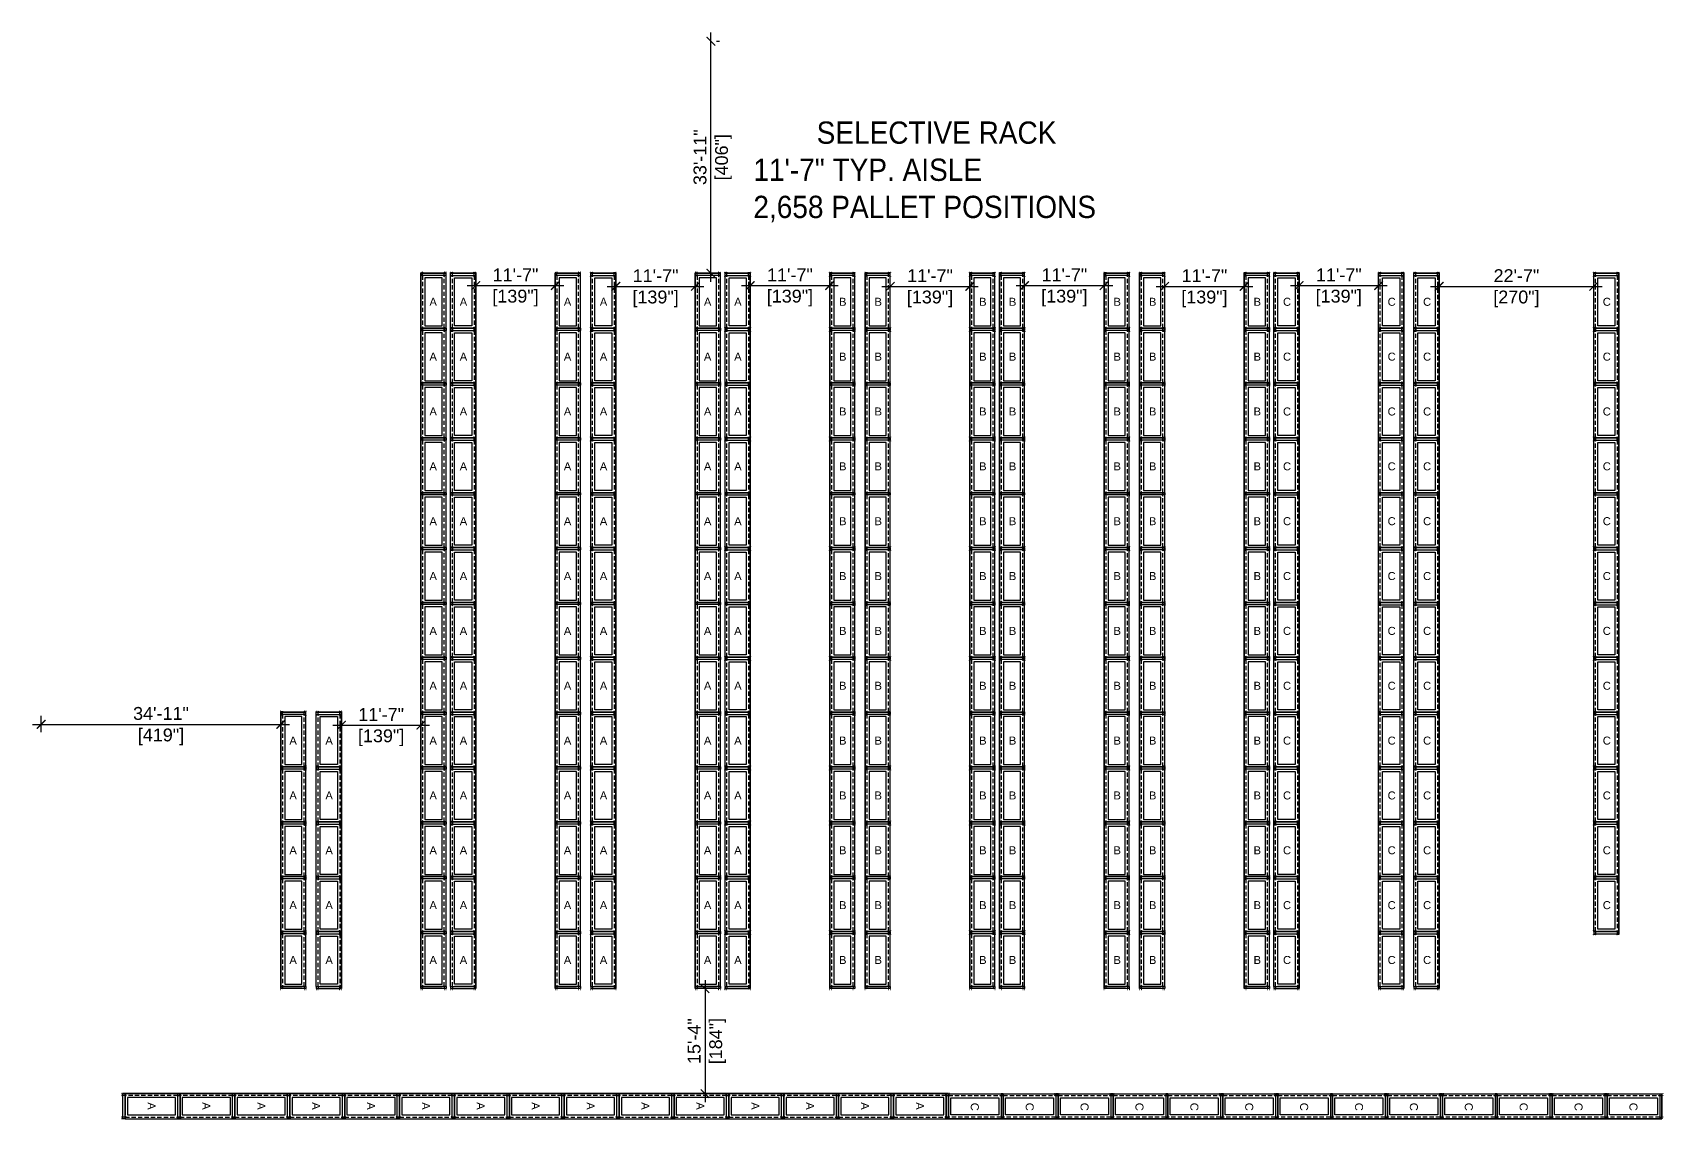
# Model space of a CAD drawing. Extents: x -14476 to 95620, y -7935 to 54356.
# Drawn here: x 9794 to 12646, y -5280 to -3378 of the extents above; entities that cross this region are included whole.
import ezdxf

# ---------------------------------------------------------------- set-up
doc = ezdxf.new("R2010")
doc.units = 0
doc.header["$LTSCALE"] = 30
doc.header["$MEASUREMENT"] = 0
doc.linetypes.add('CENTER', pattern=[2, 1.25, -0.25, 0.25, -0.25])
doc.linetypes.add('DASHED2', pattern=[0.375, 0.25, -0.125])
doc.layers.get('0').update_dxf_attribs({"linetype": 'CONTINUOUS'})
doc.layers.get('DEFPOINTS').update_dxf_attribs({"linetype": 'CONTINUOUS'})
for name, color, linetype in [('-ST_TEXT', 114, 'CONTINUOUS'), ('DIMENSION', 1, 'CONTINUOUS'), ('HATCH', 211, 'CONTINUOUS'), ('RACK', 3, 'CONTINUOUS'), ('TEXT', 4, 'CONTINUOUS')]:
    doc.layers.add(name, color=color, linetype=linetype)
doc.styles.add('pnlDim', font='arial.ttf')
doc.styles.add('SO_BLOCK', font='arial.ttf', dxfattribs={"width": 0.9})
doc.dimstyles.new('PL 240', dxfattribs={"dimscale": 240, "dimtxt": 0.09375, "dimasz": 0.0625, "dimexe": 0.0625, "dimexo": 0.0625, "dimgap": 0.03125, "dimtad": 1, "dimdec": 0, "dimrnd": 0.5, "dimzin": 3, "dimdsep": 46, "dimlunit": 4, "dimtxsty": 'pnlDim', "dimblk1": 'ARCHTICK', "dimblk2": 'ARCHTICK', "dimsah": 1, "dimcen": 0.09375, "dimdle": 0.0625, "dimclrd": 1, "dimclre": 2, "dimclrt": 3, "dimadec": 0, "dimazin": 0, "dimtfac": 0.75, "dimtdec": 0, "dimtix": 1, "dimtmove": 2, "dimatfit": 3, "dimldrblk": 'fmarw', "dimfxl": 1, "dimfrac": 1, "dimtolj": 1, "dimtzin": 3, "dimarcsym": 0})

# ---------------------------------------------------------------- blocks, each defined once
blk = doc.blocks.new('NEW RACK A 42X96')
for p, q in [((43715.6, 204796.7), (43759.6, 204796.7)), ((43759.6, 204796.7), (43715.6, 204796.7)), ((43759.6, 204796.7), (43715.6, 204796.7)), ((43715.6, 204792.7), (43715.6, 204796.7)), ((43715.6, 204700.7), (43715.6, 204792.7)), ((43715.6, 204792.7), (43759.6, 204792.7)), ((43718.6, 204792.7), (43718.6, 204796.7)), ((43756.6, 204792.7), (43756.6, 204796.7)), ((43759.6, 204796.7), (43759.6, 204792.7)), ((43759.6, 204792.7), (43759.6, 204796.7)), ((43759.6, 204792.7), (43759.6, 204700.7)), ((43759.6, 204700.7), (43759.6, 204792.7)), ((43715.6, 204700.7), (43759.6, 204700.7)), ((43715.6, 204700.7), (43715.6, 204696.7)), ((43715.6, 204700.7), (43715.6, 204696.7)), ((43715.6, 204696.7), (43759.6, 204696.7)), ((43718.6, 204700.7), (43718.6, 204696.7)), ((43756.6, 204700.7), (43756.6, 204696.7)), ((43759.6, 204700.7), (43759.6, 204696.7)), ((43759.6, 204696.7), (43759.6, 204700.7)), ((43759.6, 204700.7), (43759.6, 204696.7))]:
    blk.add_line(p, q)
at = {"color": 1, "linetype": 'DASHED2'}
for p, q in [((43718.6, 204700.7), (43718.6, 204792.7)), ((43756.6, 204792.7), (43756.6, 204700.7))]:
    blk.add_line(p, q, dxfattribs=at)
at = {"linetype": 'CENTER'}
blk.add_line((43759.6, 204700.7), (43715.6, 204700.7), dxfattribs=at)
blk.add_line((43759.6, 204700.7), (43715.6, 204700.7), dxfattribs=at)
at = {"color": 1, "const_width": 0.0313}
for points in [[(43714.6, 204790.2), (43714.6, 204799.2), (43719.6, 204799.2), (43719.6, 204790.2)], [(43760.6, 204790.2), (43760.6, 204799.2), (43755.6, 204799.2), (43755.6, 204790.2)], [(43714.6, 204699.2), (43714.6, 204694.2), (43719.6, 204694.2), (43719.6, 204699.2)], [(43760.6, 204699.2), (43760.6, 204694.2), (43755.6, 204694.2), (43755.6, 204699.2)]]:
    blk.add_lwpolyline(points, close=True, dxfattribs=at)
at = {"color": 1}
for centre in [(43715.6, 204798.2), (43718.6, 204798.2), (43756.6, 204798.2), (43759.6, 204798.2), (43715.6, 204791.2), (43718.6, 204791.2), (43756.6, 204791.2), (43759.6, 204791.2), (43715.6, 204702.2), (43715.6, 204695.2), (43718.6, 204702.2), (43718.6, 204695.2), (43756.6, 204702.2), (43756.6, 204695.2), (43759.6, 204702.2), (43759.6, 204695.2)]:
    blk.add_circle(centre, 0.25, dxfattribs=at)
at = {"layer": 'HATCH', "color": 140}
blk.add_lwpolyline([(43722.6, 204788.7), (43752.6, 204788.7), (43752.6, 204704.7), (43722.6, 204704.7)], close=True, dxfattribs=at)
at = {"layer": 'TEXT', "style": 'pnlDim'}
blk.add_text('A', height=14, dxfattribs=at).set_placement((43731.5, 204739.8))
blk = doc.blocks.new('_ArchTick')
at = {"color": 0, "linetype": 'ByBlock', "const_width": 0.15}
blk.add_lwpolyline([(-0.5, -0.5), (0.5, 0.5)], dxfattribs=at)
blk = doc.blocks.new('*D43')
at = {"layer": 'DEFPOINTS', "color": 0, "transparency": 16777216}
for p in [(10813.9, -3849.5), (10952.9, -3822.4), (10952.9, -3849.5)]:
    blk.add_point(p, dxfattribs=at)
at = {"layer": 'DIMENSION', "color": 2, "lineweight": -2, "transparency": 16777216}
for p, q in [((10813.9, -3834.5), (10813.9, -3807.4)), ((10952.9, -3834.5), (10952.9, -3807.4))]:
    blk.add_line(p, q, dxfattribs=at)
at = {"layer": 'DIMENSION', "color": 1, "lineweight": -2, "transparency": 16777216}
blk.add_line((10798.9, -3822.4), (10967.9, -3822.4), dxfattribs=at)
at = {"layer": 'DIMENSION', "color": 1, "lineweight": -2, "transparency": 16777216, "xscale": 15, "yscale": 15, "zscale": 15, "rotation": 180}
blk.add_blockref('_ArchTick', (10813.9, -3822.4), dxfattribs=at)
at = {"layer": 'DIMENSION', "color": 1, "lineweight": -2, "transparency": 16777216, "xscale": 15, "yscale": 15, "zscale": 15}
blk.add_blockref('_ArchTick', (10952.9, -3822.4), dxfattribs=at)
at = {"layer": 'DIMENSION', "color": 3, "transparency": 16777216, "char_height": 22.5, "attachment_point": 5, "style": 'pnlDim'}
for s, insert in [('\\A1;11\'-7"', (10883.4, -3803.7)), ('\\A1;[139"]', (10883.4, -3844.4))]:
    blk.add_mtext(s, dxfattribs=dict(at, insert=insert))
blk = doc.blocks.new('fmarw')
blk.add_line((0, 0), (-1.03, 0))
at = {"const_width": 0.147}
blk.add_lwpolyline([(-0.87, -0.78), (-0.09, 0), (-0.87, 0.78)], dxfattribs=at)
blk = doc.blocks.new('*D44')
at = {"layer": 'DEFPOINTS', "color": 0, "transparency": 16777216}
for p in [(11187.9, -3821), (11048.9, -3849.5), (11187.9, -3849.5)]:
    blk.add_point(p, dxfattribs=at)
at = {"layer": 'DIMENSION', "color": 1, "lineweight": -2, "transparency": 16777216}
blk.add_line((11033.9, -3821), (11202.9, -3821), dxfattribs=at)
at = {"layer": 'DIMENSION', "color": 2, "lineweight": -2, "transparency": 16777216}
for p, q in [((11048.9, -3834.5), (11048.9, -3806)), ((11187.9, -3834.5), (11187.9, -3806))]:
    blk.add_line(p, q, dxfattribs=at)
at = {"layer": 'DIMENSION', "color": 1, "lineweight": -2, "transparency": 16777216, "xscale": 15, "yscale": 15, "zscale": 15, "rotation": 180}
blk.add_blockref('_ArchTick', (11048.9, -3821), dxfattribs=at)
at = {"layer": 'DIMENSION', "color": 1, "lineweight": -2, "transparency": 16777216, "xscale": 15, "yscale": 15, "zscale": 15}
blk.add_blockref('_ArchTick', (11187.9, -3821), dxfattribs=at)
at = {"layer": 'DIMENSION', "color": 3, "transparency": 16777216, "char_height": 22.5, "attachment_point": 5, "style": 'pnlDim'}
for s, insert in [('\\A1;11\'-7"', (11118.4, -3802.2)), ('\\A1;[139"]', (11118.4, -3842.9))]:
    blk.add_mtext(s, dxfattribs=dict(at, insert=insert))
blk = doc.blocks.new('*D45')
at = {"layer": 'DEFPOINTS', "color": 0, "transparency": 16777216}
for p in [(11293.9, -3849.5), (11432.9, -3822.4), (11432.9, -3849.5)]:
    blk.add_point(p, dxfattribs=at)
at = {"layer": 'DIMENSION', "color": 2, "lineweight": -2, "transparency": 16777216}
for p, q in [((11293.9, -3834.5), (11293.9, -3807.4)), ((11432.9, -3834.5), (11432.9, -3807.4))]:
    blk.add_line(p, q, dxfattribs=at)
at = {"layer": 'DIMENSION', "color": 1, "lineweight": -2, "transparency": 16777216}
blk.add_line((11278.9, -3822.4), (11447.9, -3822.4), dxfattribs=at)
at = {"layer": 'DIMENSION', "color": 1, "lineweight": -2, "transparency": 16777216, "xscale": 15, "yscale": 15, "zscale": 15, "rotation": 180}
blk.add_blockref('_ArchTick', (11293.9, -3822.4), dxfattribs=at)
at = {"layer": 'DIMENSION', "color": 1, "lineweight": -2, "transparency": 16777216, "xscale": 15, "yscale": 15, "zscale": 15}
blk.add_blockref('_ArchTick', (11432.9, -3822.4), dxfattribs=at)
at = {"layer": 'DIMENSION', "color": 3, "transparency": 16777216, "char_height": 22.5, "attachment_point": 5, "style": 'pnlDim'}
for s, insert in [('\\A1;11\'-7"', (11363.4, -3803.7)), ('\\A1;[139"]', (11363.4, -3844.4))]:
    blk.add_mtext(s, dxfattribs=dict(at, insert=insert))
blk = doc.blocks.new('*D46')
at = {"layer": 'DEFPOINTS', "color": 0, "transparency": 16777216}
for p in [(11667.9, -3821), (11528.9, -3849.5), (11667.9, -3849.5)]:
    blk.add_point(p, dxfattribs=at)
at = {"layer": 'DIMENSION', "color": 1, "lineweight": -2, "transparency": 16777216}
blk.add_line((11513.9, -3821), (11682.9, -3821), dxfattribs=at)
at = {"layer": 'DIMENSION', "color": 2, "lineweight": -2, "transparency": 16777216}
for p, q in [((11528.9, -3834.5), (11528.9, -3806)), ((11667.9, -3834.5), (11667.9, -3806))]:
    blk.add_line(p, q, dxfattribs=at)
at = {"layer": 'DIMENSION', "color": 1, "lineweight": -2, "transparency": 16777216, "xscale": 15, "yscale": 15, "zscale": 15, "rotation": 180}
blk.add_blockref('_ArchTick', (11528.9, -3821), dxfattribs=at)
at = {"layer": 'DIMENSION', "color": 1, "lineweight": -2, "transparency": 16777216, "xscale": 15, "yscale": 15, "zscale": 15}
blk.add_blockref('_ArchTick', (11667.9, -3821), dxfattribs=at)
at = {"layer": 'DIMENSION', "color": 3, "transparency": 16777216, "char_height": 22.5, "attachment_point": 5, "style": 'pnlDim'}
for s, insert in [('\\A1;11\'-7"', (11598.4, -3802.2)), ('\\A1;[139"]', (11598.4, -3842.9))]:
    blk.add_mtext(s, dxfattribs=dict(at, insert=insert))
blk = doc.blocks.new('*D47')
at = {"layer": 'DEFPOINTS', "color": 0, "transparency": 16777216}
for p in [(11773.9, -3849.5), (11912.9, -3822.4), (11912.9, -3849.5)]:
    blk.add_point(p, dxfattribs=at)
at = {"layer": 'DIMENSION', "color": 2, "lineweight": -2, "transparency": 16777216}
for p, q in [((11773.9, -3834.5), (11773.9, -3807.4)), ((11912.9, -3834.5), (11912.9, -3807.4))]:
    blk.add_line(p, q, dxfattribs=at)
at = {"layer": 'DIMENSION', "color": 1, "lineweight": -2, "transparency": 16777216}
blk.add_line((11758.9, -3822.4), (11927.9, -3822.4), dxfattribs=at)
at = {"layer": 'DIMENSION', "color": 1, "lineweight": -2, "transparency": 16777216, "xscale": 15, "yscale": 15, "zscale": 15, "rotation": 180}
blk.add_blockref('_ArchTick', (11773.9, -3822.4), dxfattribs=at)
at = {"layer": 'DIMENSION', "color": 1, "lineweight": -2, "transparency": 16777216, "xscale": 15, "yscale": 15, "zscale": 15}
blk.add_blockref('_ArchTick', (11912.9, -3822.4), dxfattribs=at)
at = {"layer": 'DIMENSION', "color": 3, "transparency": 16777216, "char_height": 22.5, "attachment_point": 5, "style": 'pnlDim'}
for s, insert in [('\\A1;11\'-7"', (11843.4, -3803.7)), ('\\A1;[139"]', (11843.4, -3844.4))]:
    blk.add_mtext(s, dxfattribs=dict(at, insert=insert))
blk = doc.blocks.new('*D48')
at = {"layer": 'DEFPOINTS', "color": 0, "transparency": 16777216}
for p in [(12147.9, -3821), (12008.9, -3849.5), (12147.9, -3849.5)]:
    blk.add_point(p, dxfattribs=at)
at = {"layer": 'DIMENSION', "color": 1, "lineweight": -2, "transparency": 16777216}
blk.add_line((11993.9, -3821), (12162.9, -3821), dxfattribs=at)
at = {"layer": 'DIMENSION', "color": 2, "lineweight": -2, "transparency": 16777216}
for p, q in [((12008.9, -3834.5), (12008.9, -3806)), ((12147.9, -3834.5), (12147.9, -3806))]:
    blk.add_line(p, q, dxfattribs=at)
at = {"layer": 'DIMENSION', "color": 1, "lineweight": -2, "transparency": 16777216, "xscale": 15, "yscale": 15, "zscale": 15, "rotation": 180}
blk.add_blockref('_ArchTick', (12008.9, -3821), dxfattribs=at)
at = {"layer": 'DIMENSION', "color": 1, "lineweight": -2, "transparency": 16777216, "xscale": 15, "yscale": 15, "zscale": 15}
blk.add_blockref('_ArchTick', (12147.9, -3821), dxfattribs=at)
at = {"layer": 'DIMENSION', "color": 3, "transparency": 16777216, "char_height": 22.5, "attachment_point": 5, "style": 'pnlDim'}
for s, insert in [('\\A1;11\'-7"', (12078.4, -3802.2)), ('\\A1;[139"]', (12078.4, -3842.9))]:
    blk.add_mtext(s, dxfattribs=dict(at, insert=insert))
blk = doc.blocks.new('*D49')
at = {"layer": 'DEFPOINTS', "color": 0, "transparency": 16777216}
for p in [(12253.9, -3849.5), (12524.2, -3822.4), (12524.2, -3849.5)]:
    blk.add_point(p, dxfattribs=at)
at = {"layer": 'DIMENSION', "color": 2, "lineweight": -2, "transparency": 16777216}
for p, q in [((12253.9, -3834.5), (12253.9, -3807.4)), ((12524.2, -3834.5), (12524.2, -3807.4))]:
    blk.add_line(p, q, dxfattribs=at)
at = {"layer": 'DIMENSION', "color": 1, "lineweight": -2, "transparency": 16777216}
blk.add_line((12238.9, -3822.4), (12539.2, -3822.4), dxfattribs=at)
at = {"layer": 'DIMENSION', "color": 1, "lineweight": -2, "transparency": 16777216, "xscale": 15, "yscale": 15, "zscale": 15, "rotation": 180}
blk.add_blockref('_ArchTick', (12253.9, -3822.4), dxfattribs=at)
at = {"layer": 'DIMENSION', "color": 1, "lineweight": -2, "transparency": 16777216, "xscale": 15, "yscale": 15, "zscale": 15}
blk.add_blockref('_ArchTick', (12524.2, -3822.4), dxfattribs=at)
at = {"layer": 'DIMENSION', "color": 3, "transparency": 16777216, "char_height": 22.5, "attachment_point": 5, "style": 'pnlDim'}
for s, insert in [('\\A1;22\'-7"', (12389.1, -3803.7)), ('\\A1;[270"]', (12389.1, -3844.4))]:
    blk.add_mtext(s, dxfattribs=dict(at, insert=insert))
blk = doc.blocks.new('*D51')
at = {"layer": 'DEFPOINTS', "color": 0, "transparency": 16777216}
for p in [(10472.9, -3849.5), (10472.9, -4590.4), (10333.9, -4617.5)]:
    blk.add_point(p, dxfattribs=at)
at = {"layer": 'DIMENSION', "color": 2, "lineweight": -2, "transparency": 16777216}
for p, q in [((10472.9, -3864.5), (10472.9, -4605.4)), ((10333.9, -4602.5), (10333.9, -4575.4))]:
    blk.add_line(p, q, dxfattribs=at)
at = {"layer": 'DIMENSION', "color": 1, "lineweight": -2, "transparency": 16777216}
blk.add_line((10318.9, -4590.4), (10487.9, -4590.4), dxfattribs=at)
at = {"layer": 'DIMENSION', "color": 1, "lineweight": -2, "transparency": 16777216, "xscale": 15, "yscale": 15, "zscale": 15, "rotation": 180}
blk.add_blockref('_ArchTick', (10333.9, -4590.4), dxfattribs=at)
at = {"layer": 'DIMENSION', "color": 1, "lineweight": -2, "transparency": 16777216, "xscale": 15, "yscale": 15, "zscale": 15}
blk.add_blockref('_ArchTick', (10472.9, -4590.4), dxfattribs=at)
at = {"layer": 'DIMENSION', "color": 3, "transparency": 16777216, "char_height": 22.5, "attachment_point": 5, "style": 'pnlDim'}
for s, insert in [('\\A1;11\'-7"', (10403.4, -4571.7)), ('\\A1;[139"]', (10403.4, -4612.4))]:
    blk.add_mtext(s, dxfattribs=dict(at, insert=insert))
blk = doc.blocks.new('*D52')
at = {"layer": 'DEFPOINTS', "color": 0, "transparency": 16777216}
for p in [(10707.9, -3821), (10568.9, -3849.5), (10707.9, -3849.5)]:
    blk.add_point(p, dxfattribs=at)
at = {"layer": 'DIMENSION', "color": 1, "lineweight": -2, "transparency": 16777216}
blk.add_line((10553.9, -3821), (10722.9, -3821), dxfattribs=at)
at = {"layer": 'DIMENSION', "color": 2, "lineweight": -2, "transparency": 16777216}
for p, q in [((10568.9, -3834.5), (10568.9, -3806)), ((10707.9, -3834.5), (10707.9, -3806))]:
    blk.add_line(p, q, dxfattribs=at)
at = {"layer": 'DIMENSION', "color": 1, "lineweight": -2, "transparency": 16777216, "xscale": 15, "yscale": 15, "zscale": 15, "rotation": 180}
blk.add_blockref('_ArchTick', (10568.9, -3821), dxfattribs=at)
at = {"layer": 'DIMENSION', "color": 1, "lineweight": -2, "transparency": 16777216, "xscale": 15, "yscale": 15, "zscale": 15}
blk.add_blockref('_ArchTick', (10707.9, -3821), dxfattribs=at)
at = {"layer": 'DIMENSION', "color": 3, "transparency": 16777216, "char_height": 22.5, "attachment_point": 5, "style": 'pnlDim'}
for s, insert in [('\\A1;11\'-7"', (10638.4, -3802.2)), ('\\A1;[139"]', (10638.4, -3842.9))]:
    blk.add_mtext(s, dxfattribs=dict(at, insert=insert))
blk = doc.blocks.new('*D54')
at = {"layer": 'DEFPOINTS', "color": 0, "transparency": 16777216}
for p in [(10227.9, -4589), (9808.8, -4617.5), (10227.9, -4617.5)]:
    blk.add_point(p, dxfattribs=at)
at = {"layer": 'DIMENSION', "color": 1, "lineweight": -2, "transparency": 16777216}
blk.add_line((9793.8, -4589), (10242.9, -4589), dxfattribs=at)
at = {"layer": 'DIMENSION', "color": 2, "lineweight": -2, "transparency": 16777216}
for p, q in [((9808.8, -4602.5), (9808.8, -4574)), ((10227.9, -4602.5), (10227.9, -4574))]:
    blk.add_line(p, q, dxfattribs=at)
at = {"layer": 'DIMENSION', "color": 1, "lineweight": -2, "transparency": 16777216, "xscale": 15, "yscale": 15, "zscale": 15, "rotation": 180}
blk.add_blockref('_ArchTick', (9808.8, -4589), dxfattribs=at)
at = {"layer": 'DIMENSION', "color": 1, "lineweight": -2, "transparency": 16777216, "xscale": 15, "yscale": 15, "zscale": 15}
blk.add_blockref('_ArchTick', (10227.9, -4589), dxfattribs=at)
at = {"layer": 'DIMENSION', "color": 3, "transparency": 16777216, "char_height": 22.5, "attachment_point": 5, "style": 'pnlDim'}
for s, insert in [('\\A1;34\'-11"', (10018.3, -4570)), ('\\A1;[419"]', (10018.3, -4610.9))]:
    blk.add_mtext(s, dxfattribs=dict(at, insert=insert))
blk = doc.blocks.new('*D66')
at = {"layer": 'DEFPOINTS', "color": 0, "transparency": 16777216}
for p in [(10974.9, -3393.3), (10980.2, -3393.3), (10974.9, -3799.5)]:
    blk.add_point(p, dxfattribs=at)
at = {"layer": 'DIMENSION', "color": 1, "lineweight": -2, "transparency": 16777216}
blk.add_line((10980.2, -3814.5), (10980.2, -3378.3), dxfattribs=at)
at = {"layer": 'DIMENSION', "color": 2, "lineweight": -2, "transparency": 16777216}
for p, q in [((10989.9, -3393.3), (10995.2, -3393.3)), ((10989.9, -3799.5), (10995.2, -3799.5))]:
    blk.add_line(p, q, dxfattribs=at)
at = {"layer": 'DIMENSION', "color": 1, "lineweight": -2, "transparency": 16777216, "xscale": 15, "yscale": 15, "zscale": 15}
for p, rotation in [((10980.2, -3393.3), 90), ((10980.2, -3799.5), 270)]:
    blk.add_blockref('_ArchTick', p, dxfattribs=dict(at, rotation=rotation))
at = {"layer": 'DIMENSION', "color": 3, "transparency": 16777216, "char_height": 22.5, "attachment_point": 5, "rotation": 90, "style": 'pnlDim'}
for s, insert in [('\\A1;33\'-11"', (10961.2, -3596.4)), ('\\A1;[406"]', (11002.1, -3596.4))]:
    blk.add_mtext(s, dxfattribs=dict(at, insert=insert))
blk = doc.blocks.new('*D67')
at = {"layer": 'DEFPOINTS', "color": 0, "transparency": 16777216}
for p in [(10974.9, -5051.5), (10969.9, -5235.4), (10974.9, -5235.4)]:
    blk.add_point(p, dxfattribs=at)
at = {"layer": 'DIMENSION', "color": 1, "lineweight": -2, "transparency": 16777216}
blk.add_line((10969.9, -5036.5), (10969.9, -5250.4), dxfattribs=at)
at = {"layer": 'DIMENSION', "color": 2, "lineweight": -2, "transparency": 16777216}
for p, q in [((10959.9, -5051.5), (10954.9, -5051.5)), ((10959.9, -5235.4), (10954.9, -5235.4))]:
    blk.add_line(p, q, dxfattribs=at)
at = {"layer": 'DIMENSION', "color": 1, "lineweight": -2, "transparency": 16777216, "xscale": 15, "yscale": 15, "zscale": 15}
for p, rotation in [((10969.9, -5051.5), 90), ((10969.9, -5235.4), 270)]:
    blk.add_blockref('_ArchTick', p, dxfattribs=dict(at, rotation=rotation))
at = {"layer": 'DIMENSION', "color": 3, "transparency": 16777216, "char_height": 22.5, "attachment_point": 5, "rotation": 90, "style": 'pnlDim'}
for s, insert in [('\\A1;15\'-4"', (10950.9, -5143.4)), ('\\A1;[184"]', (10991.9, -5143.4))]:
    blk.add_mtext(s, dxfattribs=dict(at, insert=insert))
blk = doc.blocks.new('RACK B')
for p, q in [((10996.9, -3799.5), (10952.9, -3799.5)), ((10952.9, -3799.5), (10996.9, -3799.5)), ((10952.9, -3799.5), (10996.9, -3799.5)), ((10952.9, -3799.5), (10952.9, -3803.5)), ((10952.9, -3803.5), (10952.9, -3799.5)), ((10996.9, -3803.5), (10952.9, -3803.5)), ((10952.9, -3803.5), (10952.9, -3895.5)), ((10952.9, -3895.5), (10952.9, -3803.5)), ((10955.9, -3803.5), (10955.9, -3799.5)), ((10993.9, -3803.5), (10993.9, -3799.5)), ((10996.9, -3803.5), (10996.9, -3799.5)), ((10996.9, -3895.5), (10996.9, -3803.5)), ((10996.9, -3895.5), (10952.9, -3895.5)), ((10952.9, -3895.5), (10952.9, -3899.5)), ((10952.9, -3899.5), (10952.9, -3895.5)), ((10952.9, -3895.5), (10952.9, -3899.5)), ((10996.9, -3899.5), (10952.9, -3899.5)), ((10955.9, -3895.5), (10955.9, -3899.5)), ((10993.9, -3895.5), (10993.9, -3899.5)), ((10996.9, -3895.5), (10996.9, -3899.5)), ((10996.9, -3895.5), (10996.9, -3899.5))]:
    blk.add_line(p, q)
at = {"color": 1, "linetype": 'DASHED2'}
for p, q in [((10955.9, -3803.5), (10955.9, -3895.5)), ((10993.9, -3895.5), (10993.9, -3803.5))]:
    blk.add_line(p, q, dxfattribs=at)
at = {"linetype": 'CENTER'}
blk.add_line((10952.9, -3895.5), (10996.9, -3895.5), dxfattribs=at)
blk.add_line((10952.9, -3895.5), (10996.9, -3895.5), dxfattribs=at)
at = {"color": 1, "const_width": 0.0313}
for points in [[(10951.9, -3806), (10951.9, -3797), (10956.9, -3797), (10956.9, -3806)], [(10997.9, -3806), (10997.9, -3797), (10992.9, -3797), (10992.9, -3806)], [(10951.9, -3897), (10951.9, -3902), (10956.9, -3902), (10956.9, -3897)], [(10997.9, -3897), (10997.9, -3902), (10992.9, -3902), (10992.9, -3897)]]:
    blk.add_lwpolyline(points, close=True, dxfattribs=at)
at = {"color": 1}
for centre in [(10952.9, -3798), (10952.9, -3805), (10955.9, -3798), (10955.9, -3805), (10993.9, -3798), (10993.9, -3805), (10996.9, -3798), (10996.9, -3805), (10952.9, -3894), (10952.9, -3901), (10955.9, -3894), (10955.9, -3901), (10993.9, -3894), (10993.9, -3901), (10996.9, -3894), (10996.9, -3901)]:
    blk.add_circle(centre, 0.25, dxfattribs=at)
at = {"layer": 'HATCH', "color": 112}
blk.add_lwpolyline([(10989.9, -3807.5), (10959.9, -3807.5), (10959.9, -3891.5), (10989.9, -3891.5)], close=True, dxfattribs=at)
at = {"layer": 'TEXT', "style": 'pnlDim'}
blk.add_text('B', height=14, dxfattribs=at).set_placement((10969.3, -3856.4))
blk = doc.blocks.new('RACK C')
for p, q in [((11964.9, -3799.5), (12008.9, -3799.5)), ((12008.9, -3799.5), (11964.9, -3799.5)), ((12008.9, -3799.5), (11964.9, -3799.5)), ((11964.9, -3803.5), (11964.9, -3799.5)), ((11964.9, -3895.5), (11964.9, -3803.5)), ((11964.9, -3803.5), (12008.9, -3803.5)), ((11967.9, -3803.5), (11967.9, -3799.5)), ((12005.9, -3803.5), (12005.9, -3799.5)), ((12008.9, -3799.5), (12008.9, -3803.5)), ((12008.9, -3803.5), (12008.9, -3799.5)), ((12008.9, -3803.5), (12008.9, -3895.5)), ((12008.9, -3895.5), (12008.9, -3803.5)), ((11964.9, -3895.5), (12008.9, -3895.5)), ((11964.9, -3895.5), (11964.9, -3899.5)), ((11964.9, -3895.5), (11964.9, -3899.5)), ((11964.9, -3899.5), (12008.9, -3899.5)), ((11967.9, -3895.5), (11967.9, -3899.5)), ((12005.9, -3895.5), (12005.9, -3899.5)), ((12008.9, -3895.5), (12008.9, -3899.5)), ((12008.9, -3899.5), (12008.9, -3895.5)), ((12008.9, -3895.5), (12008.9, -3899.5))]:
    blk.add_line(p, q)
at = {"color": 1, "linetype": 'DASHED2'}
for p, q in [((11967.9, -3895.5), (11967.9, -3803.5)), ((12005.9, -3803.5), (12005.9, -3895.5))]:
    blk.add_line(p, q, dxfattribs=at)
at = {"linetype": 'CENTER'}
blk.add_line((12008.9, -3895.5), (11964.9, -3895.5), dxfattribs=at)
blk.add_line((12008.9, -3895.5), (11964.9, -3895.5), dxfattribs=at)
at = {"color": 1, "const_width": 0.0313}
for points in [[(11963.9, -3806), (11963.9, -3797), (11968.9, -3797), (11968.9, -3806)], [(12009.9, -3806), (12009.9, -3797), (12004.9, -3797), (12004.9, -3806)], [(11963.9, -3897), (11963.9, -3902), (11968.9, -3902), (11968.9, -3897)], [(12009.9, -3897), (12009.9, -3902), (12004.9, -3902), (12004.9, -3897)]]:
    blk.add_lwpolyline(points, close=True, dxfattribs=at)
at = {"color": 1}
for centre in [(11964.9, -3798), (11964.9, -3805), (11967.9, -3798), (11967.9, -3805), (12005.9, -3798), (12005.9, -3805), (12008.9, -3798), (12008.9, -3805), (11964.9, -3894), (11964.9, -3901), (11967.9, -3894), (11967.9, -3901), (12005.9, -3894), (12005.9, -3901), (12008.9, -3894), (12008.9, -3901)]:
    blk.add_circle(centre, 0.25, dxfattribs=at)
at = {"layer": 'HATCH'}
blk.add_lwpolyline([(11971.9, -3807.5), (12001.9, -3807.5), (12001.9, -3891.5), (11971.9, -3891.5)], close=True, dxfattribs=at)
at = {"layer": 'TEXT', "style": 'pnlDim'}
blk.add_text('C', height=14, dxfattribs=at).set_placement((11980.8, -3856.4))

msp = doc.modelspace()

# ---------------------------------------------------------------- block references
at = {"layer": 'RACK', "xscale": -1}
for p in [(54232.46745, -208596.19656), (54467.46745, -208596.19656), (54712.46745, -208596.19656), (54232.46745, -208692.19656), (54467.46745, -208692.19656), (54712.46745, -208692.19656), (54232.46745, -208788.19656), (54467.46745, -208788.19656), (54712.46745, -208788.19656), (54232.46745, -208884.19656), (54467.46745, -208884.19656), (54712.46745, -208884.19656), (54232.46745, -208980.19656), (54467.46745, -208980.19656), (54712.46745, -208980.19656), (54232.46745, -209076.19656), (54467.46745, -209076.19656), (54712.46745, -209076.19656), (54232.46745, -209172.19656), (54467.46745, -209172.19656), (54712.46745, -209172.19656), (54232.46745, -209268.19656), (54467.46745, -209268.19656), (54712.46745, -209268.19656), (53987.46745, -209364.19656), (54232.46745, -209364.19656), (54467.46745, -209364.19656), (54712.46745, -209364.19656), (53987.46745, -209460.19656), (54232.46745, -209460.19656), (54467.46745, -209460.19656), (54712.46745, -209460.19656), (53987.46745, -209556.19656), (54232.46745, -209556.19656), (54467.46745, -209556.19656), (54712.46745, -209556.19656), (53987.46745, -209652.19656), (54232.46745, -209652.19656), (54467.46745, -209652.19656), (54712.46745, -209652.19656), (53987.46745, -209748.19656), (54232.46745, -209748.19656), (54467.46745, -209748.19656), (54712.46745, -209748.19656)]:
    msp.add_blockref('NEW RACK A 42X96', p, dxfattribs=at)
at = {"layer": 'RACK'}
for name, p in [('NEW RACK A 42X96', (-33190.64627, -208596.19656)), ('NEW RACK A 42X96', (-32945.64627, -208596.19656)), ('NEW RACK A 42X96', (-32710.64627, -208596.19656)), ('RACK B', (235, 0)), ('RACK B', (297, 0)), ('RACK B', (480, 0)), ('RACK B', (532, 0)), ('RACK B', (715, 0)), ('RACK B', (777, 0)), ('RACK B', (960, 0)), ('RACK C', (0, 0)), ('RACK C', (183, 0)), ('RACK C', (245, 0)), ('RACK C', (559.28125, 0)), ('NEW RACK A 42X96', (-33190.64627, -208692.19656)), ('NEW RACK A 42X96', (-32945.64627, -208692.19656)), ('NEW RACK A 42X96', (-32710.64627, -208692.19656)), ('RACK B', (235, -96)), ('RACK B', (297, -96)), ('RACK B', (480, -96)), ('RACK B', (532, -96)), ('RACK B', (715, -96)), ('RACK B', (777, -96)), ('RACK B', (960, -96)), ('RACK C', (0, -96)), ('RACK C', (183, -96)), ('RACK C', (245, -96)), ('RACK C', (559.28125, -96)), ('NEW RACK A 42X96', (-33190.64627, -208788.19656)), ('NEW RACK A 42X96', (-32945.64627, -208788.19656)), ('NEW RACK A 42X96', (-32710.64627, -208788.19656)), ('RACK B', (235, -192)), ('RACK B', (297, -192)), ('RACK B', (480, -192)), ('RACK B', (532, -192)), ('RACK B', (715, -192)), ('RACK B', (777, -192)), ('RACK B', (960, -192)), ('RACK C', (0, -192)), ('RACK C', (183, -192)), ('RACK C', (245, -192)), ('RACK C', (559.28125, -192)), ('NEW RACK A 42X96', (-33190.64627, -208884.19656)), ('NEW RACK A 42X96', (-32945.64627, -208884.19656)), ('NEW RACK A 42X96', (-32710.64627, -208884.19656)), ('RACK B', (235, -288)), ('RACK B', (297, -288)), ('RACK B', (480, -288)), ('RACK B', (532, -288)), ('RACK B', (715, -288)), ('RACK B', (777, -288)), ('RACK B', (960, -288)), ('RACK C', (0, -288)), ('RACK C', (183, -288)), ('RACK C', (245, -288)), ('RACK C', (559.28125, -288)), ('NEW RACK A 42X96', (-33190.64627, -208980.19656)), ('NEW RACK A 42X96', (-32945.64627, -208980.19656)), ('NEW RACK A 42X96', (-32710.64627, -208980.19656)), ('RACK B', (235, -384)), ('RACK B', (297, -384)), ('RACK B', (480, -384)), ('RACK B', (532, -384)), ('RACK B', (715, -384)), ('RACK B', (777, -384)), ('RACK B', (960, -384)), ('RACK C', (0, -384)), ('RACK C', (183, -384)), ('RACK C', (245, -384)), ('RACK C', (559.28125, -384)), ('NEW RACK A 42X96', (-33190.64627, -209076.19656)), ('NEW RACK A 42X96', (-32945.64627, -209076.19656)), ('NEW RACK A 42X96', (-32710.64627, -209076.19656)), ('RACK B', (235, -480)), ('RACK B', (297, -480)), ('RACK B', (480, -480)), ('RACK B', (532, -480)), ('RACK B', (715, -480)), ('RACK B', (777, -480)), ('RACK B', (960, -480)), ('RACK C', (0, -480)), ('RACK C', (183, -480)), ('RACK C', (245, -480)), ('RACK C', (559.28125, -480)), ('NEW RACK A 42X96', (-33190.64627, -209172.19656)), ('NEW RACK A 42X96', (-32945.64627, -209172.19656)), ('NEW RACK A 42X96', (-32710.64627, -209172.19656)), ('RACK B', (235, -576)), ('RACK B', (297, -576)), ('RACK B', (480, -576)), ('RACK B', (532, -576)), ('RACK B', (715, -576)), ('RACK B', (777, -576)), ('RACK B', (960, -576)), ('RACK C', (0, -576)), ('RACK C', (183, -576)), ('RACK C', (245, -576)), ('RACK C', (559.28125, -576)), ('NEW RACK A 42X96', (-33190.64627, -209268.19656)), ('NEW RACK A 42X96', (-32945.64627, -209268.19656)), ('NEW RACK A 42X96', (-32710.64627, -209268.19656)), ('RACK B', (235, -672)), ('RACK B', (297, -672)), ('RACK B', (480, -672)), ('RACK B', (532, -672)), ('RACK B', (715, -672)), ('RACK B', (777, -672)), ('RACK B', (960, -672)), ('RACK C', (0, -672)), ('RACK C', (183, -672)), ('RACK C', (245, -672)), ('RACK C', (559.28125, -672)), ('NEW RACK A 42X96', (-33425.64627, -209364.19656)), ('NEW RACK A 42X96', (-33190.64627, -209364.19656)), ('NEW RACK A 42X96', (-32945.64627, -209364.19656)), ('NEW RACK A 42X96', (-32710.64627, -209364.19656)), ('RACK B', (235, -768)), ('RACK B', (297, -768)), ('RACK B', (480, -768)), ('RACK B', (532, -768)), ('RACK B', (715, -768)), ('RACK B', (777, -768)), ('RACK B', (960, -768)), ('RACK C', (0, -768)), ('RACK C', (183, -768)), ('RACK C', (245, -768)), ('RACK C', (559.28125, -768)), ('NEW RACK A 42X96', (-33425.64627, -209460.19656)), ('NEW RACK A 42X96', (-33190.64627, -209460.19656)), ('NEW RACK A 42X96', (-32945.64627, -209460.19656)), ('NEW RACK A 42X96', (-32710.64627, -209460.19656)), ('RACK B', (235, -864)), ('RACK B', (297, -864)), ('RACK B', (480, -864)), ('RACK B', (532, -864)), ('RACK B', (715, -864)), ('RACK B', (777, -864)), ('RACK B', (960, -864)), ('RACK C', (0, -864)), ('RACK C', (183, -864)), ('RACK C', (245, -864)), ('RACK C', (559.28125, -864)), ('NEW RACK A 42X96', (-33425.64627, -209556.19656)), ('NEW RACK A 42X96', (-33190.64627, -209556.19656)), ('NEW RACK A 42X96', (-32945.64627, -209556.19656)), ('NEW RACK A 42X96', (-32710.64627, -209556.19656)), ('RACK B', (235, -960)), ('RACK B', (297, -960)), ('RACK B', (480, -960)), ('RACK B', (532, -960)), ('RACK B', (715, -960)), ('RACK B', (777, -960)), ('RACK B', (960, -960)), ('RACK C', (0, -960)), ('RACK C', (183, -960)), ('RACK C', (245, -960)), ('RACK C', (559.28125, -960)), ('NEW RACK A 42X96', (-33425.64627, -209652.19656)), ('NEW RACK A 42X96', (-33190.64627, -209652.19656)), ('NEW RACK A 42X96', (-32945.64627, -209652.19656)), ('NEW RACK A 42X96', (-32710.64627, -209652.19656)), ('RACK B', (235, -1056)), ('RACK B', (297, -1056)), ('RACK B', (480, -1056)), ('RACK B', (532, -1056)), ('RACK B', (715, -1056)), ('RACK B', (777, -1056)), ('RACK B', (960, -1056)), ('RACK C', (0, -1056)), ('RACK C', (183, -1056)), ('RACK C', (245, -1056)), ('RACK C', (559.28125, -1056)), ('NEW RACK A 42X96', (-33425.64627, -209748.19656)), ('NEW RACK A 42X96', (-33190.64627, -209748.19656)), ('NEW RACK A 42X96', (-32945.64627, -209748.19656)), ('NEW RACK A 42X96', (-32710.64627, -209748.19656)), ('RACK B', (235, -1152)), ('RACK B', (297, -1152)), ('RACK B', (480, -1152)), ('RACK B', (532, -1152)), ('RACK B', (715, -1152)), ('RACK B', (777, -1152)), ('RACK B', (960, -1152)), ('RACK C', (0, -1152)), ('RACK C', (183, -1152)), ('RACK C', (245, -1152))]:
    msp.add_blockref(name, p, dxfattribs=at)
at = {"layer": 'RACK', "xscale": -1, "rotation": 270}
for p in [(-194745.07208, -48994.93186), (-194649.07208, -48994.93186), (-194553.07208, -48994.93186), (-194457.07208, -48994.93186), (-194361.07208, -48994.93186), (-194265.07208, -48994.93186), (-194169.07208, -48994.93186), (-194073.07208, -48994.93186), (-193977.07208, -48994.93186), (-193881.07208, -48994.93186), (-193785.07208, -48994.93186), (-193689.07208, -48994.93186), (-193593.07208, -48994.93186), (-193497.07208, -48994.93186), (-193401.07208, -48994.93186)]:
    msp.add_blockref('NEW RACK A 42X96', p, dxfattribs=at)
at = {"layer": 'RACK', "rotation": 270}
for p in [(15291.12448, 6729.53558), (15387.12448, 6729.53558), (15483.12448, 6729.53558), (15579.12448, 6729.53558), (15675.12448, 6729.53558), (15771.12448, 6729.53558), (15867.12448, 6729.53558), (15963.12448, 6729.53558), (16059.12448, 6729.53558), (16155.12448, 6729.53558), (16251.12448, 6729.53558), (16347.12448, 6729.53558), (16443.12448, 6729.53558)]:
    msp.add_blockref('RACK C', p, dxfattribs=at)

# ---------------------------------------------------------------- texts
at = {"layer": '-ST_TEXT', "insert": (11374.81227, -3621.9693), "char_height": 38.9850143, "attachment_point": 5, "style": 'SO_BLOCK', "bg_fill": 3, "box_fill_scale": 1, "bg_fill_color": 256, "bg_fill_transparency": 0}
msp.add_mtext_dynamic_manual_height_columns('{\\C0;SELECTIVE RACK\\P\\pxqj;11\'-7" TYP. AISLE\\P2,658 PALLET POSITIONS}', width=640.724815, gutter_width=3.60972, heights=[208.05078], dxfattribs=at)

# ---------------------------------------------------------------- dimensions: what is measured, and where the dimension line sits
at = {"layer": 'DIMENSION'}
for base, p1, p2, picture, middle in [((10980.1788, -3393.26402), (10974.91059, -3799.51922), (10974.91059, -3393.26402), '*D66', (10980.1788, -3596.39162)), ((10969.93433, -5235.375), (10974.91059, -5051.51922), (10974.91059, -5235.375), '*D67', (10969.93433, -5143.44711))]:
    dim = msp.add_linear_dim(base=base, p1=p1, p2=p2, angle=90, dimstyle='PL 240', override={"dimpost": '\\X'}, dxfattribs=at)
    dim.commit()
    dim.dimension.update_dxf_attribs({"geometry": picture, "text_midpoint": middle})
for base, p1, p2, picture, middle in [((10707.91059, -3820.98338), (10568.91059, -3849.51922), (10707.91059, -3849.51922), '*D52', (10638.41059, -3820.98338)), ((10952.91059, -3822.44753), (10813.91059, -3849.51922), (10952.91059, -3849.51922), '*D43', (10883.41059, -3822.44753)), ((11187.91059, -3820.98338), (11048.91059, -3849.51922), (11187.91059, -3849.51922), '*D44', (11118.41059, -3820.98338)), ((11432.91059, -3822.44753), (11293.91059, -3849.51922), (11432.91059, -3849.51922), '*D45', (11363.41059, -3822.44753)), ((11667.91059, -3820.98338), (11528.91059, -3849.51922), (11667.91059, -3849.51922), '*D46', (11598.41059, -3820.98338)), ((11912.91059, -3822.44753), (11773.91059, -3849.51922), (11912.91059, -3849.51922), '*D47', (11843.41059, -3822.44753)), ((12147.91059, -3820.98338), (12008.91059, -3849.51922), (12147.91059, -3849.51922), '*D48', (12078.41059, -3820.98338)), ((12524.19184, -3822.44753), (12253.91059, -3849.51922), (12524.19184, -3849.51922), '*D49', (12389.05121, -3822.44753)), ((10472.91059, -4590.44753), (10333.91059, -4617.51922), (10472.91059, -3849.51922), '*D51', (10403.41059, -4590.44753)), ((10227.91059, -4588.98338), (9808.78559, -4617.51922), (10227.91059, -4617.51922), '*D54', (10018.34809, -4588.98338))]:
    dim = msp.add_linear_dim(base=base, p1=p1, p2=p2, dimstyle='PL 240', override={"dimpost": '\\X'}, dxfattribs=at)
    dim.commit()
    dim.dimension.update_dxf_attribs({"geometry": picture, "text_midpoint": middle})

doc.saveas('drawing.dxf')
